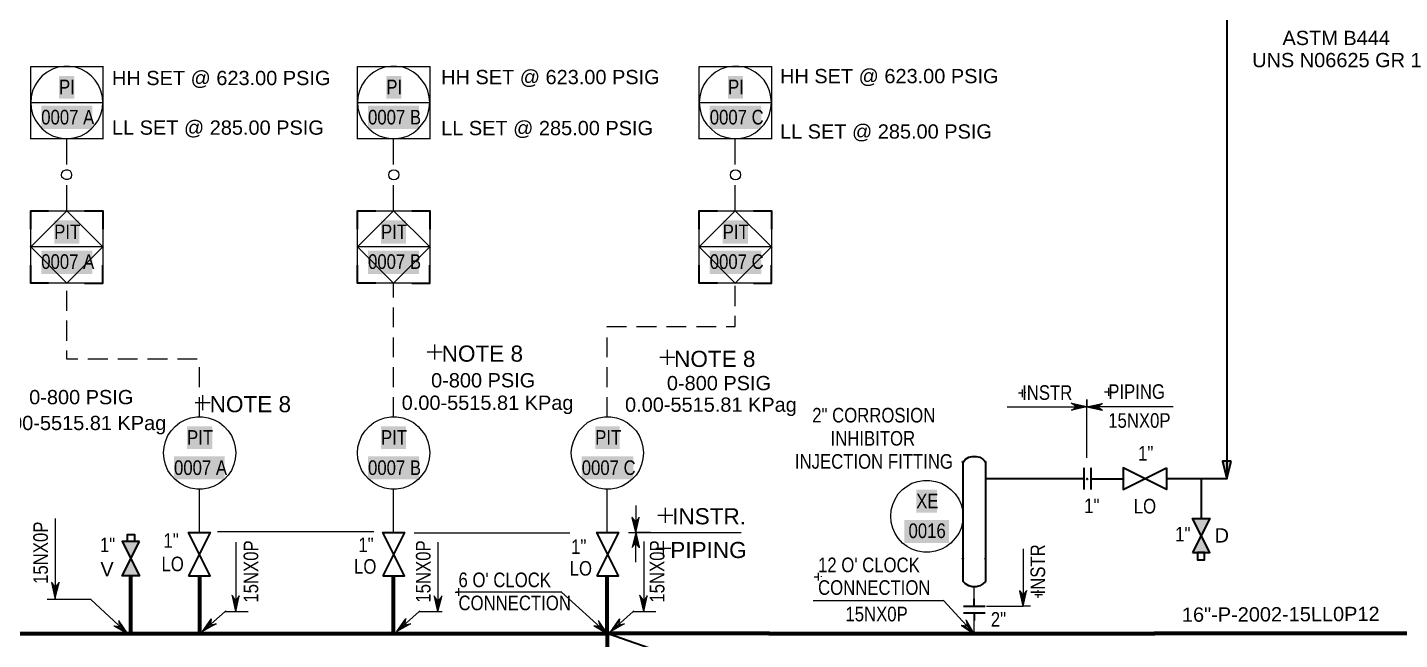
# Model space of a CAD drawing. Header units: millimetres. Extents: x 0 to 1016, y 0 to 711.
# Drawn here: x 563.7 to 805.1, y 354.7 to 462.3 of the extents above; entities that cross this region are included whole.
import ezdxf

# ---------------------------------------------------------------- set-up
doc = ezdxf.new("R2010")
doc.units = ezdxf.units.MM
for name, color, linetype in [('PDF_Geometry', 7, 'Continuous'), ('PDF_Solid Fills', 7, 'Continuous'), ('PDF_Text', 7, 'Continuous')]:
    doc.layers.add(name, color=color, linetype=linetype)
doc.styles.add('PDF Arial Narrow', font='ARIALN.TTF')
doc.styles.add('PDF Helvetica', font='arial.ttf')

msp = doc.modelspace()

# ---------------------------------------------------------------- linework, layer by layer
at = {"layer": 'PDF_Geometry', "lineweight": 35}
for points in [[(809.01, 467.52), (774.72, 467.52), (774.72, 382.94), (770.23, 382.94), (764.13, 382.94)], [(564.32, 426.88), (564.32, 430.1), (567.45, 430.1)], [(573.8, 430.1), (577.02, 430.1), (577.02, 426.88)], [(621.81, 426.88), (621.81, 430.1), (625.02, 430.1)], [(631.37, 430.1), (634.51, 430.1), (634.51, 426.88)], [(681.92, 426.88), (681.92, 430.1), (685.14, 430.1)], [(691.49, 430.1), (694.62, 430.1), (694.62, 426.88)], [(567.45, 417.4), (564.32, 417.4), (564.32, 420.53)], [(573.8, 417.4), (577.02, 417.4), (577.02, 420.53)], [(625.02, 417.4), (621.81, 417.4), (621.81, 420.53)], [(631.37, 417.4), (634.51, 417.4), (634.51, 420.53)], [(685.14, 417.4), (681.92, 417.4), (681.92, 420.53)], [(691.49, 417.4), (694.62, 417.4), (694.62, 420.53)], [(749.57, 384.89), (749.57, 381.08)], [(750.84, 381.08), (750.84, 384.89)], [(728.23, 382.94), (728.32, 382.94), (728.23, 382.94)], [(749.57, 382.94), (748.3, 382.94), (732.3, 382.94)], [(748.3, 382.94), (748.3, 382.94)], [(750.25, 382.94), (750.25, 382.94)], [(750.25, 382.94), (750.25, 382.94)], [(750.84, 382.94), (752.11, 382.94), (756.51, 382.94)], [(752.11, 382.94), (752.11, 382.94)], [(756.51, 382.94), (756.51, 382.94)], [(756.51, 382.94), (756.51, 382.94)], [(764.13, 382.94), (764.13, 382.94)], [(770.23, 382.94), (770.23, 382.94)], [(770.23, 382.94), (770.23, 376)], [(670.49, 374.81), (671.08, 374.81)], [(581.93, 371.93), (581.93, 371.93)], [(594.03, 373.54), (594.03, 373.54)], [(628.16, 373.54), (628.16, 373.54)], [(665.75, 373.54), (665.75, 373.54)], [(670.32, 371.59), (670.66, 371.59)], [(670.83, 371.59), (671.17, 371.59)], [(770.23, 369.99), (770.23, 369.99)], [(594.03, 365.92), (594.03, 365.92)], [(628.16, 365.92), (628.16, 365.92)], [(665.75, 365.92), (665.75, 365.92)], [(728.23, 365.92), (728.32, 365.92), (728.23, 365.92)], [(732.3, 364.91), (731.79, 364.48), (731.28, 364.14), (730.61, 363.97), (729.93, 363.97), (729.34, 364.14), (728.74, 364.48), (728.32, 364.91)], [(732.21, 365.92), (732.3, 365.92), (732.21, 365.92)], [(568.63, 362.11), (568.72, 362.11)], [(599.79, 362.11), (599.96, 362.11)], [(600.81, 362.11), (600.89, 362.11)], [(635.44, 362.11), (635.44, 362.11)], [(636.45, 362.11), (636.54, 362.11)], [(671.59, 362.11), (671.68, 362.11)], [(672.61, 362.11), (672.69, 362.11)], [(738.56, 362.11), (739.24, 362.11)], [(728.4, 360.59), (732.21, 360.59)], [(730.27, 360.59), (730.27, 361.86)], [(730.27, 361.86), (730.27, 361.86)], [(730.27, 359.99), (730.27, 359.99)], [(730.27, 359.99), (730.27, 359.99)], [(732.21, 359.32), (728.4, 359.32)], [(730.27, 359.32), (730.27, 358.05)], [(730.27, 358.05), (730.27, 358.05)], [(581.93, 355.76), (581.93, 355.76)], [(594.03, 355.76), (594.03, 355.76)], [(628.16, 355.76), (628.16, 355.76)], [(665.75, 355.76), (665.75, 355.76)], [(679.3, 341.71), (679.3, 351.02), (665.75, 355.76)], [(730.27, 355.68), (730.27, 355.68)]]:
    msp.add_lwpolyline(points, dxfattribs=at)
at = {"layer": 'PDF_Geometry', "lineweight": 9}
for points in [[(564.23, 449.15), (577.02, 449.15), (576.93, 450.17), (576.68, 451.18), (576.25, 452.2), (575.66, 453.05), (574.98, 453.81), (574.14, 454.48), (573.21, 454.99), (572.19, 455.33), (571.17, 455.5), (570.16, 455.5), (569.14, 455.33), (568.13, 454.99), (567.19, 454.48), (566.35, 453.81), (565.67, 453.05), (565.08, 452.2), (564.65, 451.18), (564.4, 450.17), (564.32, 449.15), (564.32, 449.07)], [(564.32, 442.72), (564.32, 455.5), (577.1, 455.5)], [(577.02, 455.5), (577.02, 442.72)], [(621.72, 449.15), (634.51, 449.15), (634.42, 450.17), (634.17, 451.18), (633.74, 452.2), (633.15, 453.05), (632.47, 453.81), (631.63, 454.48), (630.7, 454.99), (629.77, 455.33), (628.66, 455.5), (627.65, 455.5), (626.63, 455.33), (625.62, 454.99), (624.68, 454.48), (623.84, 453.81), (623.16, 453.05), (622.57, 452.2), (622.14, 451.18), (621.89, 450.17), (621.81, 449.15), (621.81, 449.07)], [(621.81, 442.72), (621.81, 455.5), (634.59, 455.5)], [(634.51, 455.5), (634.51, 442.72)], [(681.84, 449.15), (694.62, 449.15), (694.54, 450.17), (694.28, 451.18), (693.86, 452.2), (693.35, 453.05), (692.59, 453.81), (691.74, 454.48), (690.81, 454.99), (689.88, 455.33), (688.86, 455.5), (687.76, 455.5), (686.75, 455.33), (685.73, 454.99), (684.8, 454.48), (684.04, 453.81), (683.28, 453.05), (682.68, 452.2), (682.26, 451.18), (682.01, 450.17), (681.92, 449.15), (681.92, 449.07)], [(681.92, 442.72), (681.92, 455.5), (694.71, 455.5)], [(694.62, 455.5), (694.62, 442.72)], [(564.32, 449.15), (564.4, 448.13), (564.65, 447.12), (565.08, 446.1), (565.67, 445.26), (566.35, 444.49), (567.19, 443.82), (568.13, 443.31), (569.14, 442.97), (570.16, 442.8), (571.17, 442.8), (572.19, 442.97), (573.21, 443.31), (574.14, 443.82), (574.98, 444.49), (575.66, 445.26), (576.25, 446.1), (576.68, 447.12), (576.93, 448.13), (577.02, 449.15), (577.02, 449.24)], [(621.81, 449.15), (621.89, 448.13), (622.14, 447.12), (622.57, 446.1), (623.16, 445.26), (623.84, 444.49), (624.68, 443.82), (625.62, 443.31), (626.63, 442.97), (627.65, 442.8), (628.66, 442.8), (629.77, 442.97), (630.7, 443.31), (631.63, 443.82), (632.47, 444.49), (633.15, 445.26), (633.74, 446.1), (634.17, 447.12), (634.42, 448.13), (634.51, 449.15), (634.51, 449.24)], [(681.92, 449.15), (682.01, 448.13), (682.26, 447.12), (682.68, 446.1), (683.28, 445.26), (684.04, 444.49), (684.8, 443.82), (685.73, 443.31), (686.75, 442.97), (687.76, 442.8), (688.86, 442.8), (689.88, 442.97), (690.81, 443.31), (691.74, 443.82), (692.59, 444.49), (693.35, 445.26), (693.86, 446.1), (694.28, 447.12), (694.54, 448.13), (694.62, 449.15), (694.62, 449.24)], [(564.32, 442.8), (577.1, 442.8)], [(621.81, 442.8), (634.59, 442.8)], [(681.92, 442.8), (694.71, 442.8)], [(564.32, 417.4), (564.32, 430.18)], [(577.1, 423.75), (564.32, 423.75), (570.67, 430.1), (570.75, 430.18)], [(564.32, 430.1), (577.1, 430.1)], [(568.13, 430.1), (573.29, 430.1)], [(570.67, 430.1), (577.02, 423.75), (577.1, 423.67)], [(577.02, 430.1), (577.02, 417.32)], [(621.81, 417.4), (621.81, 430.18)], [(634.59, 423.75), (621.81, 423.75), (628.16, 430.1), (628.24, 430.18)], [(621.81, 430.1), (634.59, 430.1)], [(625.62, 430.1), (630.78, 430.1)], [(628.16, 430.1), (634.51, 423.75), (634.59, 423.67)], [(634.51, 430.1), (634.51, 417.32)], [(681.92, 417.4), (681.92, 430.18)], [(694.71, 423.75), (681.92, 423.75), (688.27, 430.1), (688.36, 430.18)], [(681.92, 430.1), (694.71, 430.1)], [(685.73, 430.1), (690.9, 430.1)], [(688.27, 430.1), (694.62, 423.75), (694.71, 423.67)], [(694.62, 430.1), (694.62, 417.32)], [(564.32, 421.21), (564.32, 426.37)], [(577.02, 426.29), (577.02, 421.13)], [(621.81, 421.21), (621.81, 426.37)], [(634.51, 426.29), (634.51, 421.13)], [(681.92, 421.21), (681.92, 426.37)], [(694.62, 426.29), (694.62, 421.13)], [(570.67, 417.4), (564.32, 423.75), (564.23, 423.83)], [(577.02, 423.75), (570.67, 417.4), (570.58, 417.32)], [(628.16, 417.4), (621.81, 423.75), (621.72, 423.83)], [(634.51, 423.75), (628.16, 417.4), (628.07, 417.32)], [(688.27, 417.4), (681.92, 423.75), (681.84, 423.83)], [(694.62, 423.75), (688.27, 417.4), (688.19, 417.32)], [(577.02, 417.4), (564.23, 417.4)], [(573.21, 417.4), (568.04, 417.4)], [(634.51, 417.4), (621.72, 417.4)], [(630.7, 417.4), (625.53, 417.4)], [(694.62, 417.4), (681.84, 417.4)], [(690.81, 417.4), (685.65, 417.4)], [(736.11, 395.64), (750.16, 395.64), (750.08, 395.64), (747.45, 396.23)], [(748.3, 395.64), (747.45, 396.23), (747.37, 396.32)], [(765.32, 395.64), (749.99, 395.64), (750.08, 395.64), (752.79, 396.23)], [(751.94, 395.64), (752.79, 396.23), (752.87, 396.32)], [(600.39, 387.51), (600.3, 386.5), (600.05, 385.48), (599.62, 384.46), (599.03, 383.62), (598.35, 382.86), (597.51, 382.18), (596.57, 381.67), (595.56, 381.33), (594.54, 381.16), (593.53, 381.16), (592.43, 381.33), (591.49, 381.67), (590.56, 382.18), (589.72, 382.86), (589.04, 383.62), (588.45, 384.46), (588.02, 385.48), (587.77, 386.5), (587.68, 387.51), (587.77, 388.53), (588.02, 389.54), (588.45, 390.56), (589.04, 391.41), (589.72, 392.17), (590.56, 392.85), (591.49, 393.35), (592.43, 393.69), (593.53, 393.86), (594.54, 393.86), (595.56, 393.69), (596.57, 393.35), (597.51, 392.85), (598.35, 392.17), (599.03, 391.41), (599.62, 390.56), (600.05, 389.54), (600.3, 388.53), (600.39, 387.51), (600.39, 387.43)], [(634.51, 387.51), (634.42, 386.5), (634.17, 385.48), (633.74, 384.46), (633.15, 383.62), (632.47, 382.86), (631.63, 382.18), (630.7, 381.67), (629.77, 381.33), (628.66, 381.16), (627.65, 381.16), (626.63, 381.33), (625.62, 381.67), (624.68, 382.18), (623.84, 382.86), (623.16, 383.62), (622.57, 384.46), (622.14, 385.48), (621.89, 386.5), (621.81, 387.51), (621.89, 388.53), (622.14, 389.54), (622.57, 390.56), (623.16, 391.41), (623.84, 392.17), (624.68, 392.85), (625.62, 393.35), (626.63, 393.69), (627.65, 393.86), (628.66, 393.86), (629.77, 393.69), (630.7, 393.35), (631.63, 392.85), (632.47, 392.17), (633.15, 391.41), (633.74, 390.56), (634.17, 389.54), (634.42, 388.53), (634.51, 387.51), (634.51, 387.43)], [(672.1, 387.51), (672.01, 386.5), (671.76, 385.48), (671.34, 384.46), (670.83, 383.62), (670.07, 382.86), (669.22, 382.18), (668.37, 381.67), (667.36, 381.33), (666.34, 381.16), (665.24, 381.16), (664.23, 381.33), (663.21, 381.67), (662.28, 382.18), (661.52, 382.86), (660.75, 383.62), (660.25, 384.46), (659.82, 385.48), (659.48, 386.5), (659.4, 387.51), (659.48, 388.53), (659.82, 389.54), (660.25, 390.56), (660.75, 391.41), (661.52, 392.17), (662.28, 392.85), (663.21, 393.35), (664.23, 393.69), (665.24, 393.86), (666.34, 393.86), (667.36, 393.69), (668.37, 393.35), (669.22, 392.85), (670.07, 392.17), (670.83, 391.41), (671.34, 390.56), (671.76, 389.54), (672.01, 388.53), (672.1, 387.51), (672.1, 387.43)], [(750.08, 393.02), (750.08, 395.64), (747.45, 395.05), (747.37, 395.05)], [(747.45, 395.05), (748.3, 395.64), (748.39, 395.72)], [(750.08, 386.67), (750.08, 395.64), (752.79, 395.05), (752.87, 395.05)], [(752.79, 395.05), (751.94, 395.64), (751.86, 395.72)], [(728.32, 376.42), (728.23, 375.32), (727.98, 374.3), (727.56, 373.37), (726.96, 372.53), (726.2, 371.68), (725.44, 371.09), (724.51, 370.58), (723.49, 370.24), (722.48, 370.07), (721.38, 370.07), (720.36, 370.24), (719.34, 370.58), (718.5, 371.09), (717.65, 371.68), (716.89, 372.53), (716.38, 373.37), (715.96, 374.3), (715.7, 375.32), (715.62, 376.42), (715.7, 377.44), (715.96, 378.45), (716.38, 379.38), (716.89, 380.32), (717.65, 381.08), (718.5, 381.67), (719.34, 382.18), (720.36, 382.52), (721.38, 382.69), (722.48, 382.69), (723.49, 382.52), (724.51, 382.18), (725.44, 381.67), (726.2, 381.08), (726.96, 380.32), (727.56, 379.38), (727.98, 378.45), (728.23, 377.44), (728.32, 376.42), (728.32, 376.34)], [(756.51, 382.94), (756.51, 382.86), (756.43, 382.94), (756.51, 383.02), (756.51, 382.86)], [(670.74, 378.28), (670.74, 373.46), (670.74, 373.54), (670.15, 376.17)], [(568.63, 376), (568.63, 361.94), (568.63, 362.03), (568.04, 364.74)], [(670.74, 375.4), (670.15, 376.17), (670.07, 376.25)], [(671.34, 376.17), (670.74, 375.4), (670.66, 375.32)], [(673.37, 373.54), (670.74, 373.54), (671.34, 376.17), (671.34, 376.25)], [(597.17, 373.71), (624.68, 373.71)], [(600.39, 371.85), (600.39, 359.57), (600.39, 359.66), (599.79, 362.37)], [(631.8, 373.46), (659.15, 373.46)], [(635.95, 371.85), (635.95, 359.57), (635.95, 359.66), (635.35, 362.28)], [(669.47, 373.54), (670.83, 373.54)], [(669.9, 373.54), (689.29, 373.54)], [(670.74, 368.29), (670.74, 373.63), (670.74, 373.54), (670.15, 370.92)], [(671.34, 370.92), (670.74, 371.68), (670.66, 371.76)], [(670.74, 373.54), (671.34, 370.92), (671.34, 370.83)], [(672.18, 371.93), (672.18, 359.57), (672.18, 359.66), (671.51, 362.37)], [(670.74, 371.68), (670.15, 370.92), (670.07, 370.83)], [(738.9, 370.66), (738.9, 360.5), (738.9, 360.59), (739.5, 363.21)], [(568.63, 363.89), (568.04, 364.74), (567.96, 364.82)], [(569.31, 364.74), (568.63, 363.89), (568.55, 363.8)], [(568.63, 362.03), (569.31, 364.74), (569.31, 364.82)], [(600.39, 361.52), (599.79, 362.37), (599.71, 362.45)], [(600.98, 362.37), (600.39, 361.52), (600.3, 361.43)], [(600.39, 359.66), (600.98, 362.37), (600.98, 362.45)], [(635.95, 361.43), (635.35, 362.28), (635.27, 362.37)], [(636.62, 362.28), (635.95, 361.43), (635.86, 361.35)], [(635.95, 359.66), (636.62, 362.28), (636.62, 362.37)], [(657.71, 363.04), (639.16, 363.04)], [(657.62, 363.13), (657.71, 363.04), (665.75, 355.76), (664.23, 357.96), (664.14, 358.05)], [(672.18, 361.52), (671.51, 362.37), (671.42, 362.45)], [(672.78, 362.37), (672.18, 361.52), (672.1, 361.43)], [(672.18, 359.66), (672.78, 362.37), (672.78, 362.45)], [(732.47, 360.59), (738.9, 360.59), (738.31, 363.21), (738.31, 363.3)], [(738.31, 363.21), (738.9, 362.45), (738.99, 362.37)], [(738.9, 362.45), (739.5, 363.21), (739.58, 363.3)], [(574.9, 361.77), (567.19, 361.77)], [(574.82, 361.86), (574.9, 361.77), (581.42, 355.68), (579.9, 357.96), (579.81, 358.05)], [(598.61, 359.74), (598.52, 359.66), (594.54, 356.1), (596.07, 358.3), (596.15, 358.39)], [(598.52, 359.66), (602.59, 359.66)], [(632.73, 359.74), (632.64, 359.66), (628.75, 356.1), (630.27, 358.3), (630.36, 358.39)], [(632.64, 359.66), (636.71, 359.66)], [(670.41, 359.74), (670.32, 359.66), (666.34, 356.1), (667.87, 358.3), (667.95, 358.39)], [(670.32, 359.66), (674.3, 359.66)], [(724.93, 361.52), (701.99, 361.52)], [(724.85, 361.6), (724.93, 361.52), (730.27, 355.68), (728.91, 358.05), (728.83, 358.13)], [(740.17, 360.59), (738.82, 360.59)], [(581.08, 355.93), (579.9, 357.79), (579.81, 357.88)], [(580.91, 356.18), (579.9, 357.62), (579.81, 357.71)], [(579.9, 357.96), (580.06, 356.95), (580.06, 356.86)], [(596.91, 357.45), (594.54, 356.1), (594.46, 356.02)], [(596.74, 357.37), (594.8, 356.35), (594.71, 356.27)], [(594.8, 356.35), (596.07, 358.13), (596.15, 358.22)], [(596.57, 357.37), (595.05, 356.52), (594.97, 356.44)], [(595.05, 356.52), (596.07, 357.96), (596.15, 358.05)], [(596.07, 358.3), (595.9, 357.29), (595.9, 357.2)], [(595.9, 357.29), (596.91, 357.45), (597, 357.45)], [(631.12, 357.45), (628.75, 356.1), (628.66, 356.02)], [(630.87, 357.37), (629, 356.35), (628.92, 356.27)], [(629, 356.35), (630.19, 358.13), (630.27, 358.22)], [(630.7, 357.37), (629.17, 356.52), (629.09, 356.44)], [(629.17, 356.52), (630.19, 357.96), (630.27, 358.05)], [(630.27, 358.3), (630.1, 357.29), (630.1, 357.2)], [(630.1, 357.29), (631.12, 357.45), (631.2, 357.45)], [(664.23, 357.96), (664.48, 356.95), (664.48, 356.86)], [(665.5, 356.02), (664.31, 357.79), (664.23, 357.88)], [(665.33, 356.18), (664.31, 357.62), (664.23, 357.71)], [(668.71, 357.45), (666.34, 356.1), (666.26, 356.02)], [(668.46, 357.37), (666.6, 356.35), (666.51, 356.27)], [(666.6, 356.35), (667.87, 358.13), (667.95, 358.22)], [(668.37, 357.37), (666.85, 356.52), (666.77, 356.44)], [(666.85, 356.52), (667.78, 357.96), (667.87, 358.05)], [(667.87, 358.3), (667.7, 357.29), (667.7, 357.2)], [(667.7, 357.29), (668.71, 357.45), (668.8, 357.45)], [(728.91, 358.05), (729.08, 357.03), (729.08, 356.95)], [(730.01, 355.93), (729, 357.88), (728.91, 357.96)], [(729.84, 356.18), (729, 357.71), (728.91, 357.79)], [(580.06, 356.95), (579.05, 357.03), (578.96, 357.03)], [(579.05, 357.03), (581.42, 355.68), (581.5, 355.59)], [(579.22, 357.03), (581.08, 355.93), (581.17, 355.85)], [(579.39, 357.03), (580.91, 356.18), (581, 356.1)], [(664.48, 356.95), (663.46, 357.12), (663.38, 357.12)], [(663.46, 357.12), (665.75, 355.76), (665.83, 355.68)], [(663.63, 357.03), (665.5, 356.02), (665.58, 355.93)], [(663.8, 357.03), (665.33, 356.18), (665.41, 356.1)], [(726.46, 355.68), (726.29, 355.68), (726.37, 355.76), (726.46, 355.68), (726.54, 355.59)], [(729.08, 357.03), (728.07, 357.2), (727.98, 357.2)], [(728.07, 357.2), (730.27, 355.68), (730.35, 355.59)], [(728.23, 357.2), (730.01, 355.93), (730.1, 355.85)], [(728.4, 357.2), (729.84, 356.18), (729.93, 356.1)], [(734.42, 355.68), (734.33, 355.68), (734.33, 355.76), (734.42, 355.68), (734.5, 355.59)]]:
    msp.add_lwpolyline(points, dxfattribs=at)
at = {"layer": 'PDF_Geometry', "lineweight": 18}
for points in [[(570.67, 438.23), (570.67, 442.8)], [(628.16, 438.23), (628.16, 442.8)], [(688.27, 438.23), (688.27, 442.8)], [(570.67, 430.1), (570.67, 434.59)], [(628.16, 430.1), (628.16, 434.59)], [(688.27, 430.1), (688.27, 434.59)], [(570.67, 412.49), (570.67, 416.05)], [(628.16, 414.86), (628.16, 417.4)], [(688.27, 413.34), (688.27, 416.89)], [(628.16, 409.61), (628.16, 413.08)], [(570.67, 407.24), (570.67, 410.8)], [(686.66, 409.78), (688.27, 409.78), (688.27, 411.64)], [(665.75, 409.61), (665.75, 409.78), (669.14, 409.78)], [(670.91, 409.78), (674.39, 409.78)], [(676.16, 409.78), (679.63, 409.78)], [(681.41, 409.78), (684.88, 409.78)], [(572.61, 404.02), (570.67, 404.02), (570.67, 405.55)], [(628.16, 404.36), (628.16, 407.83)], [(665.75, 404.36), (665.75, 407.83)], [(577.86, 404.02), (574.39, 404.02)], [(583.11, 404.02), (579.64, 404.02)], [(588.36, 404.02), (584.89, 404.02)], [(593.61, 404.02), (590.14, 404.02)], [(594.03, 399.11), (594.03, 402.58)], [(628.16, 399.11), (628.16, 402.58)], [(665.75, 399.11), (665.75, 402.58)], [(594.03, 393.86), (594.03, 397.33)], [(628.16, 393.86), (628.16, 397.33)], [(665.75, 393.86), (665.75, 397.33)], [(594.03, 373.54), (594.03, 381.16)], [(628.16, 373.54), (628.16, 381.16)], [(665.75, 373.54), (665.75, 381.16)], [(730.27, 361.86), (730.27, 363.89)], [(730.27, 355.68), (730.27, 358.05)]]:
    msp.add_lwpolyline(points, dxfattribs=at)
msp.add_lwpolyline([(571.51, 436.45), (571.43, 436.03), (571.26, 435.77), (570.84, 435.6), (570.5, 435.6), (570.07, 435.77), (569.82, 436.03), (569.74, 436.45), (569.82, 436.79), (570.07, 437.13), (570.5, 437.3), (570.84, 437.3), (571.26, 437.13), (571.43, 436.79)], close=True, dxfattribs=at)
at = {"layer": 'PDF_Geometry', "color": 7, "lineweight": 9, "true_color": 0xffffff}
for points in [[(635.35, 406.56), (635.35, 403.94)], [(676.25, 405.63), (676.25, 403.01)], [(634.08, 405.29), (636.71, 405.29)], [(674.98, 404.36), (677.6, 404.36)], [(738.73, 398.69), (738.73, 397.33)], [(753.21, 398.26), (753.97, 398.26)], [(753.89, 398.94), (753.89, 397.59)], [(754.48, 398.26), (754.48, 398.35)], [(593.27, 396.4), (595.9, 396.4)], [(594.54, 397.67), (594.54, 395.05)], [(738.06, 398.1), (738.82, 398.1)], [(739.33, 398.1), (739.33, 398.18)], [(674.64, 376.59), (677.26, 376.59)], [(675.91, 377.86), (675.91, 375.23)], [(675.57, 372.02), (675.57, 369.39)], [(674.3, 370.75), (676.93, 370.75)], [(702.16, 365.75), (702.92, 365.75)], [(702.83, 366.43), (702.83, 365.07)], [(703.43, 365.75), (703.43, 365.84)], [(638.99, 363.04), (639.67, 363.04)], [(639.59, 363.72), (639.59, 362.37)], [(640.26, 363.04), (640.26, 363.13)], [(740.93, 362.62), (742.29, 362.62)], [(741.53, 363.21), (741.53, 363.38)], [(741.53, 362.03), (741.53, 362.7)]]:
    msp.add_lwpolyline(points, dxfattribs=at)
at = {"layer": 'PDF_Geometry', "lineweight": 9}
msp.add_lwpolyline([(750.08, 395.56), (750.08, 396.91)], close=True, dxfattribs=at)
at = {"layer": 'PDF_Geometry', "lineweight": 35}
for points in [[(728.32, 385.9), (728.74, 386.41), (729.34, 386.75), (729.93, 386.92), (730.61, 386.92), (731.28, 386.75), (731.79, 386.41), (732.3, 385.9), (732.3, 364.91), (731.79, 364.48), (731.28, 364.14), (730.61, 363.97), (729.93, 363.97), (729.34, 364.14), (728.74, 364.48), (728.32, 364.91)], [(728.23, 385.99), (728.32, 385.99), (728.32, 385.9), (728.23, 385.9)], [(732.21, 385.99), (732.3, 385.99), (732.3, 385.9), (732.21, 385.9)], [(764.13, 384.89), (764.13, 381.08), (756.51, 384.89), (756.51, 381.08)], [(775.48, 386.07), (773.96, 386.07), (774.72, 382.94)], [(750.25, 382.94), (750.16, 382.86), (750.08, 382.94), (750.16, 383.02)], [(756.6, 382.94), (756.51, 382.86), (756.43, 382.94), (756.51, 383.02)], [(768.71, 369.99), (771.75, 369.99), (768.71, 376), (771.75, 376)], [(583.45, 371.93), (580.4, 371.93), (583.45, 365.92), (580.4, 365.92)], [(582.6, 371.93), (581.33, 371.93), (581.33, 373.2), (582.6, 373.2)], [(592.09, 365.92), (595.9, 365.92), (592.09, 373.54), (595.9, 373.54)], [(626.29, 365.92), (630.1, 365.92), (626.29, 373.54), (630.1, 373.54)], [(663.89, 365.92), (667.7, 365.92), (663.89, 373.54), (667.7, 373.54)], [(770.82, 369.99), (769.55, 369.99), (769.55, 368.72), (770.82, 368.72)], [(728.23, 368.97), (728.32, 368.97), (728.32, 368.88), (728.23, 368.88)], [(732.21, 368.97), (732.3, 368.97), (732.3, 368.88), (732.21, 368.88)], [(582.01, 355.76), (581.93, 355.68), (581.84, 355.76), (581.93, 355.85)], [(594.12, 355.76), (594.03, 355.68), (593.95, 355.76), (594.03, 355.85)], [(628.24, 355.76), (628.16, 355.68), (628.07, 355.76), (628.16, 355.85)], [(665.83, 355.76), (665.75, 355.68), (665.66, 355.76), (665.75, 355.85)], [(665.83, 355.76), (665.75, 355.68), (665.66, 355.76), (665.75, 355.85)], [(665.83, 355.76), (665.75, 355.68), (665.66, 355.76), (665.75, 355.85)], [(665.83, 355.76), (665.75, 355.68), (665.66, 355.76), (665.75, 355.85)]]:
    msp.add_lwpolyline(points, close=True, dxfattribs=at)
at = {"layer": 'PDF_Geometry', "lineweight": 70}
for points in [[(441.97, 355.76), (495.31, 355.76), (529.26, 355.76), (581.93, 355.76), (581.93, 365.92)], [(594.03, 365.92), (594.03, 355.76), (628.16, 355.76), (665.75, 355.76), (665.75, 365.92)], [(628.16, 355.76), (628.16, 365.92)], [(581.93, 355.76), (594.03, 355.76)], [(807.74, 355.76), (761.93, 355.76), (761.93, 355.68), (730.27, 355.68), (694.28, 355.68), (694.28, 355.76), (665.75, 355.76), (665.75, 349.58), (614.1, 349.58), (614.1, 341.2)]]:
    msp.add_lwpolyline(points, dxfattribs=at)
at = {"layer": 'PDF_Geometry', "lineweight": 18}
for centre in [(628.19, 436.43), (688.31, 436.43)]:
    msp.add_circle(centre, 0.894, dxfattribs=at)
at = {"layer": 'PDF_Solid Fills', "color": 7, "lineweight": 9, "true_color": 0xffffff, "transparency": 33554559}
for points in [[(569.31, 453.81), (569.31, 449.83), (572.02, 453.81), (572.02, 449.83)], [(626.89, 453.81), (626.89, 449.83), (629.51, 453.81), (629.51, 449.83)], [(687, 453.81), (687, 449.83), (689.63, 453.81), (689.63, 449.83)], [(566.18, 448.56), (566.18, 444.49), (575.15, 448.56), (575.15, 444.49)], [(623.67, 448.56), (623.67, 444.49), (632.64, 448.56), (632.64, 444.49)], [(683.78, 448.56), (683.78, 444.49), (692.84, 448.56), (692.84, 444.49)], [(591.83, 392.17), (591.83, 388.19), (596.24, 392.17), (596.24, 388.19)], [(625.95, 392.17), (625.95, 388.19), (630.36, 392.17), (630.36, 388.19)], [(663.63, 392.17), (663.63, 388.19), (667.95, 392.17), (667.95, 388.19)], [(589.55, 386.92), (589.55, 382.86), (598.44, 386.92), (598.44, 382.86)], [(623.67, 386.92), (623.67, 382.86), (632.64, 386.92), (632.64, 382.86)], [(661.26, 386.92), (661.26, 382.86), (670.32, 386.92), (670.32, 382.86)], [(720.11, 381.08), (720.11, 377.01), (723.75, 381.08), (723.75, 377.01)], [(717.99, 375.74), (717.99, 371.68), (725.86, 375.74), (725.86, 371.68)]]:
    msp.add_solid(points, dxfattribs=at)
at = {"layer": 'PDF_Solid Fills', "color": 7, "lineweight": 35, "true_color": 0xffffff, "transparency": 33554559}
for points in [[(568.47, 428.41), (568.47, 424.34), (572.87, 428.41), (572.87, 424.34)], [(625.95, 428.41), (625.95, 424.34), (630.36, 428.41), (630.36, 424.34)], [(686.07, 428.41), (686.07, 424.34), (690.47, 428.41), (690.47, 424.34)], [(566.18, 423.07), (566.18, 419.01), (575.15, 423.07), (575.15, 419.01)], [(623.67, 423.07), (623.67, 419.01), (632.64, 423.07), (632.64, 419.01)], [(683.78, 423.07), (683.78, 419.01), (692.84, 423.07), (692.84, 419.01)]]:
    msp.add_solid(points, dxfattribs=at)
at = {"layer": 'PDF_Solid Fills', "lineweight": 9, "transparency": 33554559}
for points in [[(747.45, 396.23), (750.08, 395.64), (748.3, 395.64), (747.45, 395.05)], [(752.79, 396.23), (750.08, 395.64), (751.94, 395.64), (752.79, 395.05)], [(670.15, 376.17), (670.74, 373.54), (670.74, 375.4), (671.34, 376.17)], [(670.15, 370.92), (670.74, 373.54), (670.74, 371.68), (671.34, 370.92)], [(568.04, 364.74), (568.63, 362.03), (568.63, 363.89), (569.31, 364.74)], [(599.79, 362.37), (600.39, 359.66), (600.39, 361.52), (600.98, 362.37)], [(635.35, 362.28), (635.95, 359.66), (635.95, 361.43), (636.62, 362.28)], [(671.51, 362.37), (672.18, 359.66), (672.18, 361.52), (672.78, 362.37)], [(739.5, 363.21), (738.9, 360.59), (738.9, 362.45), (738.31, 363.21)]]:
    msp.add_solid(points, dxfattribs=at)
at = {"layer": 'PDF_Solid Fills', "lineweight": 35, "transparency": 33554559}
for points in [[(774.72, 382.94), (775.48, 386.07), (773.96, 386.07)], [(770.23, 372.95), (771.75, 376), (768.71, 376)], [(581.93, 368.88), (583.45, 371.93), (580.4, 371.93)], [(770.23, 372.95), (768.71, 369.99), (771.75, 369.99)], [(581.93, 368.88), (580.4, 365.92), (583.45, 365.92)]]:
    msp.add_solid(points, dxfattribs=at)

# ---------------------------------------------------------------- texts
at = {"layer": 'PDF_Text', "attachment_point": 4}
for s, insert, char_height, style in [('ASTM B444', (784.52, 460.48), 2.51, 'PDF Helvetica'), ('UNS N06625 GR 1', (779.19, 456.59), 2.5098, 'PDF Helvetica'), ('HH SET @ 623.00 PSIG', (578.61, 453.2), 2.5098, 'PDF Helvetica'), ('HH SET @ 623.00 PSIG', (636.52, 453.37), 2.5098, 'PDF Helvetica'), ('HH SET @ 623.00 PSIG', (696.13, 453.54), 2.5098, 'PDF Helvetica'), ('PI', (569.3, 451.88), 2.569, 'PDF Arial Narrow'), ('PI', (626.87, 451.88), 2.569, 'PDF Arial Narrow'), ('PI', (686.99, 451.88), 2.569, 'PDF Arial Narrow'), ('0007 A', (566.17, 446.55), 2.569, 'PDF Arial Narrow'), ('0007 B', (623.66, 446.55), 2.569, 'PDF Arial Narrow'), ('0007 C', (683.77, 446.55), 2.569, 'PDF Arial Narrow'), ('LL SET @ 285.00 PSIG', (578.61, 444.48), 2.5098, 'PDF Helvetica'), ('LL SET @ 285.00 PSIG', (636.52, 444.4), 2.5098, 'PDF Helvetica'), ('LL SET @ 285.00 PSIG', (696.13, 443.8), 2.5098, 'PDF Helvetica'), ('PIT', (568.45, 426.4), 2.569, 'PDF Arial Narrow'), ('PIT', (625.94, 426.4), 2.569, 'PDF Arial Narrow'), ('PIT', (686.05, 426.4), 2.569, 'PDF Arial Narrow'), ('0007 A', (566.17, 421.15), 2.569, 'PDF Arial Narrow'), ('0007 B', (623.66, 421.15), 2.569, 'PDF Arial Narrow'), ('0007 C', (683.77, 421.15), 2.569, 'PDF Arial Narrow'), ('NOTE 8', (636.61, 404.97), 2.837, 'PDF Helvetica'), ('NOTE 8', (677.5, 404.04), 2.837, 'PDF Helvetica'), ('0-800 PSIG', (634.75, 400.28), 2.51, 'PDF Helvetica'), ('0-800 PSIG', (676.23, 399.78), 2.51, 'PDF Helvetica'), ('0-800 PSIG', (564.05, 397.32), 2.51, 'PDF Helvetica'), ('INSTR', (738.72, 398.12), 2.569, 'PDF Arial Narrow'), ('PIPING', (753.87, 398.29), 2.569, 'PDF Arial Narrow'), ('NOTE 8', (595.8, 396.08), 2.837, 'PDF Helvetica'), ('0.00-5515.81 KPag', (629.58, 395.97), 2.5098, 'PDF Helvetica'), ('0.00-5515.81 KPag', (668.87, 395.63), 2.5098, 'PDF Helvetica'), ('0.00-5515.81 KPag', (557.95, 392.41), 2.5098, 'PDF Helvetica'), ('2" CORROSION', (701.8, 394.14), 2.5691, 'PDF Arial Narrow'), ('15NX0P', (753.87, 393.21), 2.569, 'PDF Arial Narrow'), ('PIT', (591.82, 390.24), 2.569, 'PDF Arial Narrow'), ('PIT', (625.94, 390.24), 2.569, 'PDF Arial Narrow'), ('PIT', (663.62, 390.24), 2.569, 'PDF Arial Narrow'), ('INHIBITOR', (705.02, 390.07), 2.569, 'PDF Arial Narrow'), ('1"', (759.12, 387.45), 2.569, 'PDF Arial Narrow'), ('0007 A', (589.53, 384.91), 2.569, 'PDF Arial Narrow'), ('0007 B', (623.66, 384.91), 2.569, 'PDF Arial Narrow'), ('0007 C', (661.25, 384.91), 2.569, 'PDF Arial Narrow'), ('INJECTION FITTING', (698.75, 386.01), 2.5691, 'PDF Arial Narrow'), ('XE', (720.09, 379.07), 2.569, 'PDF Arial Narrow'), ('1"', (749.64, 378.22), 2.569, 'PDF Arial Narrow'), ('LO', (758.36, 378.14), 2.569, 'PDF Arial Narrow'), ('INSTR.', (677.16, 376.36), 2.837, 'PDF Helvetica'), ('0016', (718.74, 373.82), 2.569, 'PDF Arial Narrow'), ('1"', (765.64, 373.23), 2.569, 'PDF Arial Narrow'), ('D', (772.58, 373.02), 2.51, 'PDF Helvetica'), ('1"', (576.5, 371.36), 2.569, 'PDF Arial Narrow'), ('1"', (587.67, 372.12), 2.569, 'PDF Arial Narrow'), ('1"', (621.96, 371.36), 2.569, 'PDF Arial Narrow'), ('1"', (659.38, 371.02), 2.569, 'PDF Arial Narrow'), ('PIPING', (676.83, 370.43), 2.837, 'PDF Helvetica'), ('LO', (587.33, 367.98), 2.569, 'PDF Arial Narrow'), ('V', (576.58, 367.09), 2.51, 'PDF Helvetica'), ('LO', (621.2, 367.55), 2.569, 'PDF Arial Narrow'), ('LO', (659.13, 367.21), 2.569, 'PDF Arial Narrow'), ("12 O' CLOCK", (702.82, 367.81), 2.5691, 'PDF Arial Narrow'), ("6 O' CLOCK", (639.57, 365.18), 2.569, 'PDF Arial Narrow'), ('CONNECTION', (702.82, 363.83), 2.569, 'PDF Arial Narrow'), ('CONNECTION', (639.57, 361.12), 2.569, 'PDF Arial Narrow'), ('15NX0P', (707.64, 359.17), 2.569, 'PDF Arial Narrow'), ('2"', (733.21, 358.24), 2.569, 'PDF Arial Narrow')]:
    msp.add_mtext(s, dxfattribs=dict(at, insert=insert, char_height=char_height, style=style))
for s, insert, char_height, rotation, style in [('15NX0P', (566.07, 364.49), 2.569, 90, 'PDF Arial Narrow'), ('15NX0P', (603.07, 361.19), 2.569, 89.9823, 'PDF Arial Narrow'), ('15NX0P', (633.38, 361.19), 2.569, 89.9825, 'PDF Arial Narrow'), ('15NX0P', (674.53, 361.19), 2.569, 89.9825, 'PDF Arial Narrow'), ('INSTR', (741.5, 362.63), 2.569, 90, 'PDF Arial Narrow'), ('16"-P-2002-15LL0P12', (766.83, 359.06), 2.5098, 0.242, 'PDF Helvetica')]:
    msp.add_mtext(s, dxfattribs=dict(at, insert=insert, char_height=char_height, rotation=rotation, style=style))

doc.saveas('drawing.dxf')
